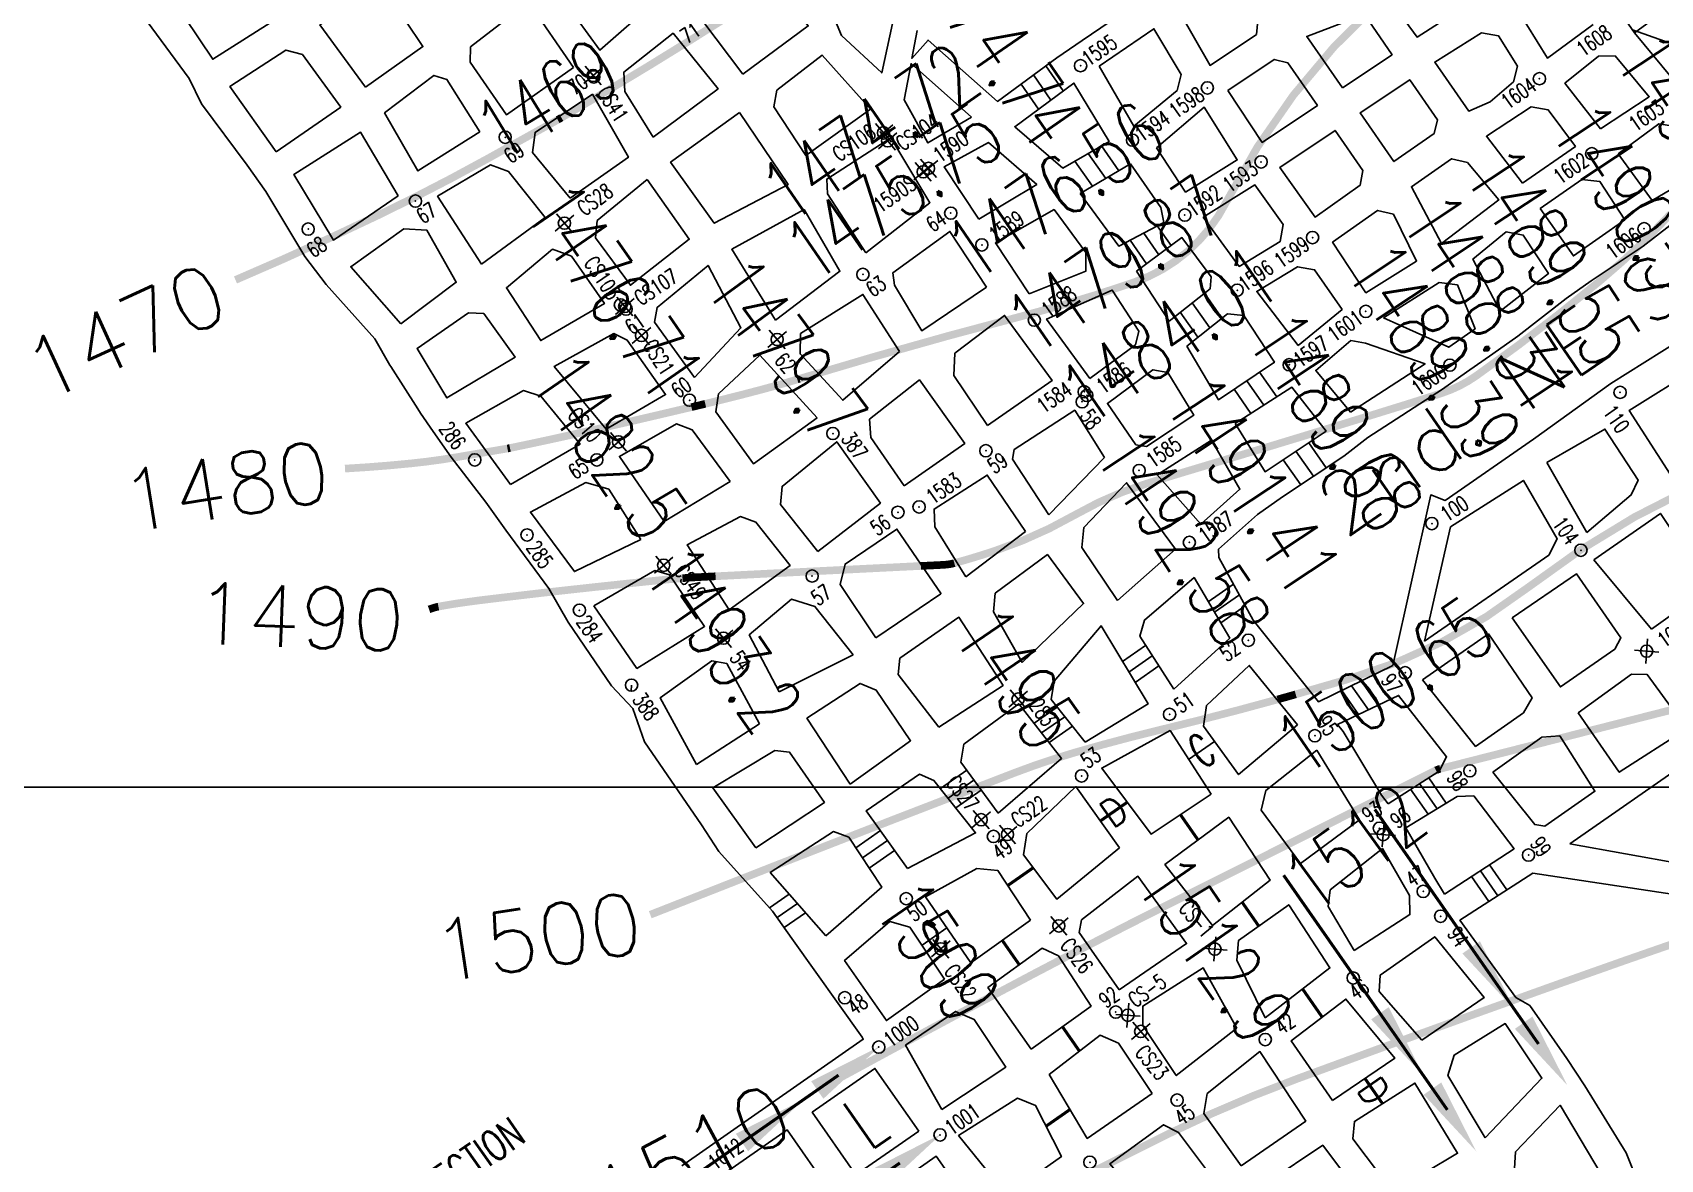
# Model space of a CAD drawing. Header units: inches. Extents: x 10131215 to 10153225, y 3476725 to 3491422.
# Drawn here: x 10142370 to 10143434, y 3481757 to 3482493 of the extents above; entities that cross this region are included whole.
import ezdxf
from ezdxf.enums import TextEntityAlignment as Align

# ---------------------------------------------------------------- set-up
doc = ezdxf.new("R2010")
doc.units = ezdxf.units.IN
doc.header["$LTSCALE"] = 100
doc.header["$MEASUREMENT"] = 0
doc.header["$PDMODE"] = 32
doc.header["$PDSIZE"] = 8
doc.layers.get('0').update_dxf_attribs({"color": 60, "linetype": 'CONTINUOUS'})
for name, color, linetype in [('ELEVATIONS-UPEER MASON-CONTOURS', 175, 'CONTINUOUS'), ('ELEVATIONS-UPPER MASON-SPOT', 175, 'CONTINUOUS'), ('GRID COORDINATES-VA SOUTH NAD27', 252, 'CONTINUOUS'), ('LEAVE BLOCKS-BLEEDER', 1, 'CONTINUOUS'), ('MINE WORKINGS-ADVANCED-SURVEYED', 7, 'CONTINUOUS'), ('MINE WORKINGS-RETREAT AREA', 4, 'CONTINUOUS'), ('PANEL AND MAINS LABELS', 4, 'CONTINUOUS'), ('SEALS-EXISTING', 10, 'CONTINUOUS'), ('SPADS-CONTROL SURVEY-LABELS', 230, 'CONTINUOUS'), ('SPADS-CONTROL SURVEY-SYMBOLS', 230, 'CONTINUOUS'), ('SPADS-LABEL', 90, 'CONTINUOUS'), ('SPADS-SYMBOL', 90, 'CONTINUOUS'), ('STOPPINGS-EXISTING', 7, 'CONTINUOUS'), ('STOPPINGS-MANDOORS-EXISTING', 7, 'CONTINUOUS'), ('VENTILATION', 7, 'CONTINUOUS')]:
    doc.layers.add(name, color=color, linetype=linetype)
doc.styles.add('CURT', font='SIMPLEX.shx', dxfattribs={"width": 0.6, "height": 18})
doc.styles.add('LEV', font='SIMPLEX.shx', dxfattribs={"width": 0.7, "height": 40})
doc.styles.add('SP', font='SIMPLEX', dxfattribs={"width": 0.75, "height": 12})
doc.styles.get("Standard").update_dxf_attribs({"font": 'simplex.shx'})

# ---------------------------------------------------------------- blocks, each defined once
blk = doc.blocks.new('*X8')
at = {"color": 0}
blk.add_line((782663.9649431051, 180222.5960000124), (782711.6853999903, 180209.8093421276), dxfattribs=at)
blk = doc.blocks.new('CHKSPD')
at = {"layer": 'SPADS-CONTROL SURVEY-SYMBOLS'}
for p, q in [((-8, 0), (8, 0)), ((0, 8), (0, -8))]:
    blk.add_line(p, q, dxfattribs=at)
blk.add_circle((0, 0), 4, dxfattribs=at)
blk = doc.blocks.new('CS')
at = {"layer": 'SPADS-CONTROL SURVEY-SYMBOLS'}
for p, q in [((-5.656854249653406, 5.656854249420576), (5.656854249420576, -5.656854249536991)), ((5.656854249420576, 5.656854249420576), (-5.656854249653406, -5.656854249536991))]:
    blk.add_line(p, q, dxfattribs=at)
blk.add_circle((-2.328306436538696e-10, -1.455191522836685e-10), 4, dxfattribs=at)
blk = doc.blocks.new('SS')
at = {"layer": 'SPADS-CONTROL SURVEY-SYMBOLS'}
blk.add_line((0, 0), (0, -4), dxfattribs=at)
blk.add_circle((0, 0), 4, dxfattribs=at)
blk = doc.blocks.new('RETURN ARROW')
at = {"layer": 'VENTILATION', "color": 1}
for points in [[(0, 220.0000000000291, 0, 14, 0), (0, 170.0000000000291, 14, 14, 0)], [(0, 160.0000000000291, 0, 14, 0), (0, 110.0000000000291, 14, 14, 0)]]:
    blk.add_lwpolyline(points, format="xyseb", dxfattribs=at)
at = {"layer": 'VENTILATION', "color": 1, "const_width": 2}
blk.add_lwpolyline([(0, 0), (0, 186.9720422577229)], dxfattribs=at)

msp = doc.modelspace()

# ---------------------------------------------------------------- linework, layer by layer
at = {"layer": 'ELEVATIONS-UPEER MASON-CONTOURS', "const_width": 5.000142584255225}
for points in [[(10135978.88428691, 3483263.248318839, 4.255055060081e-07), (10135880.17467438, 3483248.315375748, 0.0005474603146306517)], [(10136147.75905881, 3483288.543522684, 1.373056544530431e-06), (10135988.51066798, 3483264.690762232, 2.300745381369936e-05)], [(10142502.27108324, 3482331.390212585, 0.01120537346402599), (10142595.68251471, 3482373.736702696, 0.01440715643843299), (10142666.55883066, 3482410.351867637, 0.0002285610248940397), (10142712.93758196, 3482436.058109125, 0.004350366829972949), (10142715.36181984, 3482437.430955656, 0.008616725108930736), (10142800.80476661, 3482488.78808041, 0.003017563315542202), (10143041.29546071, 3482641.066525787, 0.001189134070929368), (10143138.50490236, 3482703.771375045, 0.0008527773929082158), (10143273.69787278, 3482791.761357243, 0.006235229557930517), (10143381.78452289, 3482864.31099724, 0.02176097223131866), (10143411.55608345, 3482886.809025561, 0.02947850445645162), (10143418.80998954, 3482893.561143528, 0.04226812945751484), (10143423.14792875, 3482898.949874263, 0.05597248499516174), (10143427.17848412, 3482906.664154382, 0.03850798423911324), (10143430.82238326, 3482918.757463563, 0.01493466430411949), (10143435.85114367, 3482945.508090803, 0.007468497891884423), (10143443.49983895, 3482999.38869548, 0.002225507262050405), (10143449.06854432, 3483044.948014946, 0.002008515332101086), (10143454.81117103, 3483095.479773881, 0.01132769905282281), (10143457.61189, 3483127.782120802, 0.001607392011939538), (10143471.45263918, 3483355.830643002, 0.04796177871963554)], [(10142573.87697767, 3482208.103061787, 0.0115737664632429), (10142617.14557838, 3482211.507824754, 0.01676236807524511), (10142646.84413457, 3482215.547572084, 0.0003980207877973154), (10142680.10059758, 3482221.239596481, 0.008048525636183253), (10142681.74033371, 3482221.548842716, 0.004263449303895917), (10142720.32894985, 3482229.81524425, 0.002750387563350094), (10142779.95993414, 3482243.466874088, 0.0004457165300971878), (10142800.35696562, 3482248.273890304, 0.001005785123354453), (10142809.38975313, 3482250.430366159, 0.005631779408931542), (10142845.84619437, 3482259.647129219, 0.008593263492673541), (10142869.55821144, 3482266.365010424, 0.0001150465196845745), (10142869.71075853, 3482266.411113294, -1.340273506769348e-05), (10142871.02011268, 3482266.807117566, -0.00969008283914143), (10143016.84888807, 3482307.840698431, 0.01926637271260586), (10143089.80554667, 3482329.885350137, 0.1946978575910196), (10143149.96091841, 3482382.279668822, -0.09188216772997931), (10143249.7376315, 3482512.739426477, -0.0001778268020539424), (10143285.94846906, 3482545.425291067, -0.000633723310402833), (10143296.12433822, 3482554.58065211, -0.00255599210322534), (10143330.35852364, 3482584.988660573, -0.009859566833977037), (10143339.42719102, 3482592.649546754, -0.126203281848536), (10143347.30857166, 3482596.270305542, -0.0179161285924028), (10143406.84533858, 3482604.88762987, -0.04210265504042861), (10143473.65248674, 3482606.475084994, 0.0764561078501443)], [(10143440.6792643, 3482374.68091699, -0.03251547793124313), (10143394.22412591, 3482330.735825924, -0.01905205436938602), (10143313.65210663, 3482268.906473723, -0.0757124729917206), (10143290.68986523, 3482257.378008872, -0.003215233297784727), (10143264.9560887, 3482249.199173137, -0.001294371111608784), (10143200.85300146, 3482229.460370434, -0.001512453752105544), (10143137.91319746, 3482210.465928224, 0.002396870554408311), (10143098.21856007, 3482198.409936675, 0.05576932724700299), (10143051.12808356, 3482177.882361414, -0.05011462445087147), (10142999.0162128, 3482154.463002166, -0.01343584919134173), (10142972.22401002, 3482146.311692684, -0.05476911949658114), (10142965.42152916, 3482145.220577529, -2.377399266087182e-05), (10142956.24318264, 3482144.765248619, -3.735741256206945e-05), (10142950.40211232, 3482144.476194659), (10142932.25842459, 3482143.579700462, 0.0002278931885906446), (10142900.2390061, 3482141.982552118, 8.675211994691187e-05), (10142816.12836355, 3482137.733997983, 0.0003287088606163039), (10142803.98924605, 3482137.110720213, 0.001007166875528284), (10142800.02795862, 3482136.896716658, 0.005309273353243256), (10142799.35263375, 3482136.851670655, 0.0007386914713313197), (10142794.50320691, 3482136.469231439, 0.005633571071521621), (10142774.60514854, 3482134.644578869, 0.001927254863878909), (10142716.52993347, 3482128.432211914, 0.001477493327386249), (10142699.27804382, 3482126.467849823, 0.0007829704924338684), (10142666.7402529, 3482122.613894307, 0.006856454655942747), (10142648.08739071, 3482120.115011374, 0.00968873613132219), (10142634.95238323, 3482117.910778192, 0.03710455826862511), (10142631.26889724, 3482116.931615756, 0.001598890542910749), (10142628.83200852, 3482116.07729728, 0.0405407360339651)], [(10142773.43020529, 3481916.545987879, -0.002354660293416919), (10143011.63477759, 3482009.294742888, -0.02096422081545257), (10143051.18804124, 3482022.60777047, -0.01162594788095458), (10143107.03801325, 3482037.435221012, 0.008500498792613635), (10143183.54325414, 3482057.235340346, 0.002386680070665515), (10143195.39674542, 3482060.580100671, 0.0008324934089156176), (10143229.31697517, 3482070.387756673, 0.0941654684607807), (10143347.32699172, 3482130.467253925, -0.07474212282453901), (10143492.50146667, 3482211.571925573, -0.07566887538856962)], [(10142884.88333148, 3481803.122970266, -0.003380621031159351), (10143022.9299597, 3481877.27792272, -0.005104173546706267), (10143115.18326848, 3481924.834741564, -0.0008095601993979701), (10143287.11624853, 3482010.908207206, -0.05337611073402659), (10143289.85755674, 3482011.927153712), (10143396.67472743, 3482039.113788474), (10143557.8698207, 3482080.140452053)], [(10142953.41681745, 3481690.50628443, -0.01294674334370218), (10143112.22629854, 3481773.357177113, -0.0254031014220019), (10143196.20104977, 3481809.274547959, -0.00277391516700059), (10143368.9432429, 3481871.905134784, -0.003801608728266355), (10143495.57876062, 3481915.943499724, -0.04453897513534956)]]:
    msp.add_lwpolyline(points, format="xyb", dxfattribs=at)
at = {"layer": 'GRID COORDINATES-VA SOUTH NAD27'}
msp.add_line((10153220, 3482000), (10131220, 3482000), dxfattribs=at)
at = {"layer": 'MINE WORKINGS-ADVANCED-SURVEYED', "flags": 128}
for points in [[(10142776.74994457, 3482513.320914818), (10142752.5722513, 3482548.910811452), (10142717.92312953, 3482526.258759255), (10142717.50428481, 3482512.906855018), (10142740.46956898, 3482481.522668456)], [(10142529.10420146, 3482501.95414438), (10142504.91939542, 3482537.422854051), (10142494.35452159, 3482539.745396016), (10142459.69828704, 3482516.972156856), (10142487.42677531, 3482475.58005103)], [(10142833.92029148, 3482465.944634626), (10142807.86077877, 3482500.550540269), (10142811.38123453, 3482508.734621243), (10142847.66241932, 3482534.330994169), (10142876.74476306, 3482497.358790962)], [(10143251.15639305, 3482522.328629951), (10143277.29902012, 3482540.784562689), (10143288.44866007, 3482538.862889105), (10143311.89604392, 3482513.766249106), (10143274.75715625, 3482490.084744318)], [(10143119.05918975, 3482507.160749881), (10143153.19972538, 3482526.43538318), (10143170.70805052, 3482501.034049687), (10143169.84354323, 3482491.854862628), (10143139.45813234, 3482471.627772477)], [(10142587.29356379, 3482457.436561845), (10142557.4551077, 3482498.101276161), (10142592.26809311, 3482521.473337357), (10142602.6050883, 3482517.340103729), (10142624.84352043, 3482483.931302692)], [(10142723.26263866, 3482470.128936098), (10142693.91577347, 3482512.953677408), (10142655.83866205, 3482483.692974754), (10142655.61186234, 3482473.613118511), (10142679.38304831, 3482439.38472958)], [(10143440.99299426, 3482463.655550444), (10143478.74091569, 3482489.946520624), (10143459.09615757, 3482516.247738597), (10143449.10174129, 3482516.590297618), (10143416.8697278, 3482492.879780573)], [(10143225.9249919, 3482456.954421056), (10143258.39892894, 3482478.576868173), (10143240.24819141, 3482504.834763121), (10143202.61938569, 3482490.511166057)], [(10142775.31441229, 3482424.633935886), (10142756.76191796, 3482454.543080025), (10142756.16859031, 3482467.224764712), (10142788.30096725, 3482492.578224248), (10142817.78954854, 3482456.311804483)], [(10143066.95730219, 3482471.213261733), (10143102.73671276, 3482495.602222344), (10143120.47546013, 3482465.57130499), (10143117.97703865, 3482455.238622134), (10143089.66951383, 3482431.928080041)], [(10143340.39032354, 3482471.215923426), (10143337.83829239, 3482460.896350669), (10143322.58448316, 3482447.806494064), (10143308.56788165, 3482441.678833145), (10143286.26503239, 3482473.726517017), (10143316.86062915, 3482492.804871347), (10143328.00707052, 3482490.864730884)], [(10142528.8731563, 3482415.142141847), (10142498.66375681, 3482457.77429868), (10142535.20892359, 3482481.652715793), (10142545.98772023, 3482478.831200422), (10142571.08485002, 3482444.403383967)], [(10142856.16286933, 3482455.397223146), (10142854.18254992, 3482444.447450096), (10142875.09051126, 3482412.77033288), (10142917.33214722, 3482442.907721679), (10142885.72213867, 3482478.34801203)], [(10142983.37192182, 3482437.762604747), (10142954.89694336, 3482420.972093228), (10142945.94366671, 3482437.234560489), (10142939.45445651, 3482449.041515974), (10142943.90042245, 3482472.806950517)], [(10143150.9930903, 3482455.288630558), (10143181.3785012, 3482475.515720708), (10143190.31747906, 3482473.257508425), (10143209.5667646, 3482445.446544911), (10143173.53816829, 3482421.323424722)], [(10143394.67455421, 3482430.1274372), (10143371.42665752, 3482459.955011344), (10143393.33447592, 3482477.676600276), (10143404.14899904, 3482477.906301509), (10143426.54454716, 3482451.155022699)], [(10142661.94796963, 3482428.247596703), (10142640.47933595, 3482462.340842848), (10142632.0030916, 3482465.027215433), (10142599.79931715, 3482440.529177414), (10142621.53220255, 3482402.650684312)], [(10143043.04413375, 3482404.391900985), (10143073.49681753, 3482421.904879908), (10143050.37506656, 3482460.03058427), (10143011.69596878, 3482431.533934796)], [(10143288.16158326, 3482435.968439609), (10143285.85699365, 3482427.04130599), (10143259.61890273, 3482408.721344513), (10143237.43286804, 3482440.596193754), (10143269.90680509, 3482462.218640872)], [(10142721.05676848, 3482384.892094349), (10142696.54477463, 3482414.786203734), (10142698.16126342, 3482427.824606263), (10142735.61875395, 3482452.743916594), (10142759.10569853, 3482411.600758008)], [(10142831.71371183, 3482440.780423044), (10142786.7579341, 3482408.27531431), (10142815.24531495, 3482368.454535747), (10142863.65692139, 3482393.856280769)], [(10143104.36924338, 3482417.788006572), (10143135.47090548, 3482444.330420495), (10143157.17994099, 3482409.815548577), (10143123.4329623, 3482388.762251581)], [(10143343.7459194, 3482394.590074942), (10143378.27241742, 3482418.682231982), (10143360.42778141, 3482442.518011488), (10143349.28826831, 3482444.497543848), (10143320.01785757, 3482425.280026323)], [(10142608.66009125, 3482386.381561796), (10142584.10380234, 3482427.952296274), (10142540.53033119, 3482400.351838009), (10142566.3485489, 3482357.490993342)], [(10143239.21260434, 3482403.010950978), (10143237.48051352, 3482393.263877017), (10143208.08783298, 3482372.436442047), (10143185.04604444, 3482404.965197421), (10143221.07464074, 3482429.088317609)], [(10143406.11975943, 3482413.72530041), (10143428.49806429, 3482383.332037977), (10143463.91935668, 3482404.310606878), (10143441.08218207, 3482432.031997828), (10143432.72928317, 3482433.526382773)], [(10142914.31952382, 3482349.085938643), (10142889.19645272, 3482387.631793124), (10142888.78252131, 3482397.262194773), (10142930.72714237, 3482424.376825933), (10142956.22408485, 3482381.796483245)], [(10142988.20720588, 3482371.148166713), (10143026.05028267, 3482393.79794533), (10142994.55459928, 3482421.180369115), (10142965.52048696, 3482405.218969377)], [(10142663.07131939, 3482341.720914499), (10142634.42285513, 3482386.085522434), (10142668.9439469, 3482406.556209302), (10142680.84925983, 3482402.209322594), (10142704.74820608, 3482372.229590137)], [(10143054.45924418, 3482387.96880543), (10143087.3753923, 3482407.194050917), (10143107.27867209, 3482378.709413462), (10143109.14858708, 3482369.039410863), (10143079.79602033, 3482353.435249609)], [(10143307.62654233, 3482408.090468013), (10143297.30696957, 3482410.642499168), (10143271.06887866, 3482392.322537691), (10143290.76338851, 3482355.18068404), (10143328.16388945, 3482383.717129984)], [(10142771.38303378, 3482397.017264204), (10142738.68055565, 3482370.238012227), (10142737.53431942, 3482358.996075805), (10142760.48690321, 3482327.977936538), (10142798.95050007, 3482357.969771337)], [(10143355.19112462, 3482378.187938152), (10143382.33666108, 3482397.129752842), (10143394.29570472, 3482395.719240475), (10143410.49801792, 3482370.681902189), (10143376.95247696, 3482347.10664913)], [(10143134.87816752, 3482372.36011479), (10143168.68781714, 3482393.457321276), (10143187.1076141, 3482367.552091544), (10143185.12484147, 3482356.41315474), (10143158.46923181, 3482340.269348246)], [(10142855.22960897, 3482305.212710414), (10142826.66444768, 3482351.497499307), (10142874.00642832, 3482377.326115578), (10142897.44851435, 3482337.053814862)], [(10143021.09088683, 3482322.226927103), (10143058.22539592, 3482337.164115724), (10143058.24354119, 3482349.371005946), (10143037.4653931, 3482377.374849775), (10142999.05156079, 3482355.546225935)], [(10143259.2500622, 3482374.31303904), (10143248.93048945, 3482376.865070195), (10143219.5330382, 3482356.034305257), (10143241.23256446, 3482323.057542323), (10143274.36125172, 3482343.735478821)], [(10142610.3105958, 3482302.620841399), (10142577.60686874, 3482340.04880188), (10142612.25572078, 3482364.768145222), (10142627.40409113, 3482363.87904794), (10142646.57017252, 3482329.920944583)], [(10142993.15799527, 3482326.757260021), (10142950.88659579, 3482298.202395251), (10142933.16274085, 3482328.05007885), (10142932.05142322, 3482336.14015406), (10142969.36966382, 3482363.158461739)], [(10143091.24122555, 3482337.033112818), (10143121.01291835, 3482359.026849313), (10143140.03551491, 3482333.470811902), (10143139.37956919, 3482325.687932337), (10143112.67037647, 3482304.553004278)], [(10143329.01145376, 3482310.969910947), (10143311.22976896, 3482345.07341012), (10143333.04823995, 3482362.736911106), (10143344.18717675, 3482360.754138477), (10143360.58879844, 3482335.606525686)], [(10142709.61260747, 3482351.514541483), (10142679.43344749, 3482326.28965142), (10142701.84006303, 3482291.739780544), (10142743.49470211, 3482315.952845688), (10142721.87436851, 3482347.025129478)], [(10142802.3366703, 3482267.546249114), (10142776.23163215, 3482303.83869328), (10142777.88499126, 3482313.470726721), (10142811.21094123, 3482340.842312756), (10142832.67879664, 3482300.076580825)], [(10143196.96719952, 3482288.571052783), (10143225.65053451, 3482312.184597365), (10143207.70898349, 3482338.028245321), (10143196.57004669, 3482340.01101795), (10143169.93766575, 3482323.883444647)], [(10142936.47621522, 3482284.56828044), (10142899.24726517, 3482252.802400678), (10142871.32924806, 3482282.998467258), (10142871.73929563, 3482296.350644557), (10142912.50176397, 3482321.953081002)], [(10143060.80890665, 3482267.034720487), (10143090.54940661, 3482289.070618458), (10143092.84394269, 3482298.000341417), (10143075.41134902, 3482324.76780076), (10143032.53609205, 3482305.824790312)], [(10143252.67776967, 3482306.655405533), (10143289.0868843, 3482329.622383074), (10143301.04592794, 3482328.211870707), (10143312.64777524, 3482299.469787503), (10143295.4659128, 3482287.394657887)], [(10142654.52115021, 3482309.997572174), (10142621.04833416, 3482286.668457381), (10142640.4496449, 3482254.323241187), (10142685.03938287, 3482280.919572991), (10142664.58678089, 3482309.528398543)], [(10142993.84805473, 3482236.193444328), (10142971.80363051, 3482268.899005175), (10142972.52639064, 3482283.44903284), (10143005.09165801, 3482308.189567828), (10143036.13615603, 3482265.593406864)], [(10143124.13881041, 3482288.167100679), (10143150.84800314, 3482309.302028738), (10143161.41631645, 3482308.154336055), (10143181.42969196, 3482277.634579476), (10143144.87249166, 3482253.125773268)], [(10142744.56467141, 3482233.810919611), (10142710.58594713, 3482274.816276968), (10142749.53380472, 3482296.389626345), (10142758.39812263, 3482291.984024572), (10142783.45463376, 3482256.482026524)], [(10143231.1258236, 3482244.912825834), (10143279.92041821, 3482276.469540615), (10143241.10156155, 3482290.041712698), (10143231.35499185, 3482291.776638748), (10143208.47927669, 3482272.215781671)], [(10142882.52557904, 3482241.248010457), (10142840.90396706, 3482211.317840248), (10142816.36198594, 3482245.209182544), (10142818.01371325, 3482256.908506503), (10142845.02526477, 3482282.336131198)], [(10143090.95968776, 3482223.738282804), (10143097.92652483, 3482222.527484318), (10143128.75938024, 3482243.007063517), (10143111.76685869, 3482270.963600479), (10143102.01784055, 3482272.684714858), (10143072.27734059, 3482250.648816888)], [(10143440.287748, 3482204.544832767), (10143413.43607469, 3482246.096725893), (10143457.9707311, 3482273.955072245), (10143479.50740314, 3482241.510762072), (10143474.12935729, 3482230.475225968)], [(10142682.16089092, 3482197.790784485), (10142652.86644234, 3482237.794707787), (10142690.46009329, 3482259.081844539), (10142701.8045071, 3482255.505117124), (10142727.58490438, 3482224.095502525)], [(10142939.41115182, 3482196.846138574), (10142917.65820981, 3482228.508432932), (10142916.76491305, 3482240.355448449), (10142949.38644388, 3482266.06551642), (10142979.05415724, 3482224.548192611)], [(10143155.80896496, 3482237.588265712), (10143192.94176913, 3482261.279308364), (10143215.29594707, 3482232.647513776), (10143175.35855851, 3482205.99912809)], [(10142825.63658041, 3482199.679054852), (10142782.53630657, 3482173.604285986), (10142753.26132499, 3482216.039074675), (10142790.49140107, 3482237.347310221), (10142800.83815018, 3482233.342079765)], [(10142883.05074905, 3482153.908910462), (10142858.56829496, 3482184.635204703), (10142859.62109709, 3482196.490884942), (10142895.36221481, 3482225.667911246), (10142923.92248072, 3482185.584993909)], [(10143133.36183022, 3482171.81664664), (10143158.95642172, 3482194.55392287), (10143140.27145741, 3482226.651792405), (10143104.77418036, 3482204.11195747)], [(10142767.26188699, 3482161.844308968), (10142723.84400522, 3482140.773561292), (10142695.09221837, 3482179.651595334), (10142731.23320163, 3482198.955836742), (10142746.2993911, 3482194.555130343)], [(10143078.95422324, 3482122.002952428), (10143055.58829733, 3482156.514024659), (10143056.82239754, 3482169.562699118), (10143084.77383221, 3482198.846771799), (10143116.88065873, 3482155.430328228)], [(10143279.47230116, 3482095.259794235), (10143296.48763772, 3482169.990854834), (10143344.22315335, 3482200.360749075), (10143366.32232183, 3482162.132392236), (10143360.84544704, 3482151.616123314)], [(10142825.02556464, 3482115.810682538), (10142797.45429871, 3482158.268201812), (10142832.33413523, 3482176.794431174), (10142842.45959988, 3482173.166841448), (10142864.89423046, 3482144.869780803)], [(10143016.655412, 3482081.274921373), (10142997.81216219, 3482114.547902369), (10142998.96380435, 3482126.62924485), (10143033.02490295, 3482151.860454506), (10143056.72819775, 3482119.878321464)], [(10142736.62280287, 3482118.342774661), (10142764.6766406, 3482077.48250544), (10142808.95203421, 3482104.948277398), (10142786.09970288, 3482138.619967033), (10142776.34633592, 3482141.494983557)], [(10143115.79031635, 3482064.055139588), (10143093.39172242, 3482098.483753765), (10143096.60648171, 3482109.049484155), (10143128.93906148, 3482136.863939865), (10143152.24513936, 3482097.364369472)], [(10143336.84378437, 3482110.499305582), (10143378.94356573, 3482139.38344554), (10143407.97323851, 3482097.512178953), (10143403.91875065, 3482090.137155277), (10143368.46551238, 3482065.43549547)], [(10142962.0231058, 3482039.040810412), (10142935.60334568, 3482073.446814565), (10142936.52069153, 3482084.208382831), (10142975.22061663, 3482110.992887951), (10143004.05992713, 3482066.393435084)], [(10143057.66528464, 3482029.426465194), (10143035.43559783, 3482057.263744973), (10143037.55457198, 3482069.262629401), (10143068.15940799, 3482105.384635567), (10143098.88107109, 3482054.291379704)], [(10143278.19582243, 3482070.055587722), (10143321.38480532, 3482100.044771038), (10143349.9324282, 3482058.223545143), (10143344.30209967, 3482048.575883885), (10143313.01801489, 3482026.486710402)], [(10143196.50113842, 3482040.732785192), (10143158.03196399, 3482008.082444659), (10143135.04386092, 3482039.881817664), (10143137.16560564, 3482053.342007317), (10143164.96996814, 3482079.47194381)], [(10142904.16528769, 3482001.831660547), (10142875.80687259, 3482044.928579162), (10142910.62915803, 3482067.659000818), (10142921.22303961, 3482063.345685795), (10142943.61409687, 3482030.257460346)], [(10143379.98755976, 3482048.525777476), (10143414.87576618, 3482073.651525569), (10143425.20689769, 3482073.431748199), (10143451.00567993, 3482037.986430847), (10143406.89471703, 3482009.67650125)], [(10143000.95877898, 3481982.862745423), (10142976.40153203, 3482016.257417988), (10142978.3686679, 3482027.903860181), (10143014.36720103, 3482054.431458956), (10143042.37671955, 3482018.671988236)], [(10143140.01862183, 3481995.367923138), (10143113.22935062, 3482036.869542192), (10143068.6382095, 3482012.414147365), (10143100.88656702, 3481969.229229532)], [(10143324.3115475, 3482009.722525227), (10143356.28576585, 3482032.592735165), (10143367.94712383, 3482033.452980808), (10143390.98204009, 3481997.198274991), (10143358.28474689, 3481974.40312609), (10143351.69409133, 3481975.452723016)], [(10142842.39890814, 3481960.205677727), (10142814.44646708, 3481999.492341384), (10142854.89552552, 3482023.935433444), (10142864.53792354, 3482022.748103422), (10142887.32265206, 3481989.991705695)], [(10143374.63772933, 3481962.960663278), (10143454.19859884, 3482018.287010035), (10143463.81124476, 3482019.359928616), (10143486.63681975, 3481978.741753386), (10143447.45435811, 3481949.79839423)], [(10142941.61150446, 3481946.754921873), (10142914.62362479, 3481984.497822252), (10142949.41775904, 3482008.326799641), (10142958.82309015, 3482004.358390179), (10142986.09957301, 3481970.001151727)], [(10143080.13891561, 3481960.158051352), (10143051.65404285, 3482000.342666775), (10143019.55775492, 3481969.584986101), (10143017.51569767, 3481955.630823202), (10143039.27956242, 3481926.61530022)], [(10143140.98463499, 3481909.541815537), (10143109.9089795, 3481949.338300861), (10143151.64012878, 3481980.24904024), (10143178.71246202, 3481939.210472662)], [(10142888.28589463, 3481902.704292869), (10142851.86176207, 3481944.052853218), (10142893.24246463, 3481970.852431686), (10142903.16238351, 3481967.20554269), (10142924.86917081, 3481934.66282677)], [(10143021.91956845, 3481912.992519677), (10142983.00596154, 3481885.130073338), (10142953.31746497, 3481928.340371776), (10142986.91196643, 3481946.669033826), (10143000.68613988, 3481945.373090073)], [(10143080.0234419, 3481867.360015931), (10143053.87167045, 3481904.909849016), (10143055.30837014, 3481913.191243795), (10143092.20762562, 3481941.712579486), (10143124.02108286, 3481897.712167942)], [(10143175.42777876, 3481849.240286871), (10143156.95559019, 3481886.866261773), (10143158.05846665, 3481899.804326992), (10143190.8560934, 3481923.072721502), (10143217.78689563, 3481881.802628187)], [(10142965.89334173, 3481874.409288732), (10142927.7773846, 3481847.331414335), (10142900.43983327, 3481886.687458206), (10142930.1376307, 3481912.168812605), (10142943.10107653, 3481908.506075187)], [(10143277.94357895, 3481834.533595853), (10143249.95667046, 3481866.271900389), (10143250.6321833, 3481877.054083169), (10143286.26519636, 3481902.151298489), (10143318.56032407, 3481862.372657096)], [(10143022.53590995, 3481828.779555568), (10142994.17195369, 3481868.953863734), (10143029.61467003, 3481894.676276054), (10143040.26762457, 3481889.627154791), (10143061.59104787, 3481856.873527646)], [(10143156.82093644, 3481842.422522533), (10143117.27659137, 3481811.447169032), (10143095.33827833, 3481844.131415963), (10143095.44290104, 3481856.789189743), (10143134.85524729, 3481881.9296296)], [(10142964.10919721, 3481789.182997526), (10142940.29407273, 3481831.283657903), (10142972.98862692, 3481853.34288744), (10142985.20318867, 3481848.038855343), (10143005.81419081, 3481816.92929346)], [(10143219.40625697, 3481795.068261564), (10143192.40053337, 3481834.030634173), (10143228.2293843, 3481861.425262944), (10143260.13361134, 3481822.776099054)], [(10143319.28372916, 3481770.842859606), (10143294.74033512, 3481811.544058297), (10143298.9176603, 3481824.829024587), (10143332.33494288, 3481845.365105359), (10143356.33360247, 3481809.703941113)], [(10143101.65342797, 3481799.625058111), (10143059.08894104, 3481770.368691252), (10143034.26525556, 3481812.068143692), (10143067.5211677, 3481837.855170134), (10143079.50420371, 3481832.692669048)], [(10143159.74422358, 3481752.410332643), (10143135.24882016, 3481786.530504193), (10143137.46055961, 3481799.617637097), (10143171.95932907, 3481827.125645691), (10143201.94596101, 3481781.697621273)], [(10143258.89974244, 3481735.432383853), (10143232.62151334, 3481770.069913744), (10143233.71131196, 3481781.425757241), (10143273.3654912, 3481806.545582584), (10143301.2450064, 3481760.688199042)], [(10143006.6029851, 3481733.310604582), (10142974.96120557, 3481772.180986954), (10143013.58620929, 3481796.657771366), (10143025.35833408, 3481791.878634285), (10143042.24630541, 3481758.528736399)], [(10143355.89738336, 3481723.144797854), (10143338.09483676, 3481747.194432698), (10143339.07956731, 3481761.604110399), (10143368.22232302, 3481792.004582745), (10143395.07543329, 3481746.965463496)], [(10143107.13458055, 3481713.901248005), (10143073.8618136, 3481753.641430954), (10143109.0523897, 3481779.26354129), (10143118.85892875, 3481774.286570823), (10143143.54739946, 3481741.002507498)], [(10143201.03161707, 3481698.10231749), (10143175.48365304, 3481729.876309889), (10143176.71498267, 3481741.463679124), (10143213.02195843, 3481765.894468418), (10143239.49048425, 3481730.631741526)]]:
    msp.add_lwpolyline(points, close=True, dxfattribs=at)
for points in [[(10142939.78466079, 3482536.452577073), (10142924.79128168, 3482466.673208049), (10142898.39509218, 3482491.223899589), (10142891.67074914, 3482507.18393585)], [(10142441.5719202, 3482504.416344318), (10142472.10193417, 3482463.103018519), (10142480.12376991, 3482446.458806882), (10142509.87660293, 3482406.407140159), (10142522.11864402, 3482389.150420396), (10142547.72293893, 3482346.788549137), (10142561.60469528, 3482328.462754776), (10142593.44561831, 3482292.909500963), (10142603.14273318, 3482275.802149543), (10142603.74129021, 3482274.838363316), (10142621.52867503, 3482247.143606359), (10142623.32758746, 3482244.251282164), (10142631.61346391, 3482232.420709596), (10142643.27042652, 3482215.550036801), (10142665.8750478, 3482186.180697155), (10142678.90764186, 3482167.899458073), (10142707.0551388, 3482129.838542065), (10142719.65968551, 3482107.713620339), (10142748.18825254, 3482066.161910354), (10142762.1064583, 3482051.331413109), (10142769.62600977, 3482029.498911147), (10142807.0337681, 3481975.399811709), (10142818.19698967, 3481957.76229688), (10142853.36596213, 3481918.83483706), (10142865.98018167, 3481901.073635152), (10142911.87392976, 3481836.507557163), (10142912.68167622, 3481835.170043991), (10142794.06285907, 3481752.38728841)], [(10143086.29320899, 3482508.595356845), (10143055.77462473, 3482487.795497365), (10143039.19238909, 3482476.612819903), (10143000.51329132, 3482448.116170428), (10142955.10161112, 3482488.193019401), (10142944.53994189, 3482476.225433186), (10142947.95818039, 3482494.497260801)], [(10143339.76214737, 3482508.91589795), (10143359.9766816, 3482476.353818165), (10143389.84249267, 3482498.4089726)], [(10143445.8493469, 3482291.666901632), (10143401.43547902, 3482263.800171435), (10143350.93187192, 3482227.437267639), (10143293.04451535, 3482187.280026164), (10143283.67874123, 3482190.932114419), (10143258.8333598, 3482079.496047501), (10143210.30871098, 3482055.598019132), (10143167.60585525, 3482108.965261912), (10143145.16957795, 3482150.095819727), (10143144.80703544, 3482155.41450985), (10143170.40162694, 3482178.15178608), (10143186.80376373, 3482189.596991299), (10143226.74115229, 3482216.245376986), (10143242.57102882, 3482228.510689043), (10143291.42054165, 3482260.105862099), (10143306.96603624, 3482271.030979371), (10143324.14789868, 3482283.106108987), (10143340.5115772, 3482294.60623243), (10143372.08892189, 3482319.242847169), (10143388.4526004, 3482330.742970613), (10143422.57314753, 3482353.500039747), (10143439.99818773, 3482366.968359461)], [(10143034.03613131, 3482177.95939158), (10143010.34819668, 3482214.374311959), (10143011.41620724, 3482220.669177197), (10143050.90921128, 3482246.254632268), (10143070.3474278, 3482215.300094905)], [(10143385.7602866, 3482166.326941457), (10143414.70292701, 3482190.906609627), (10143419.2556355, 3482200.542986393), (10143397.54445716, 3482233.970372534), (10143359.56620918, 3482212.045428705)], [(10143034.03179815, 3482177.960574008), (10143070.34309463, 3482215.301277332)], [(10142979.6690432, 3482137.407804325), (10142959.49931218, 3482170.022844404), (10142958.93609083, 3482181.632062798), (10142993.72095093, 3482203.828083115), (10143018.8478682, 3482166.952774371)], [(10143359.56620918, 3482212.045428705), (10143385.7602866, 3482166.326941457)], [(10143427.92286278, 3482103.115347345), (10143459.45054287, 3482125.659038368), (10143463.23660092, 3482134.741775537), (10143433.76608438, 3482178.781479282), (10143390.37100319, 3482148.551130976)], [(10142920.9695757, 3482097.469111304), (10142897.48887008, 3482132.399086458), (10142900.81454953, 3482145.70366503), (10142934.72862241, 3482168.541930501), (10142963.50314086, 3482126.362728672)], [(10142979.66471004, 3482137.408986753), (10143018.84353504, 3482166.953956798)], [(10143390.37100319, 3482148.551130976), (10143427.92286278, 3482103.115347345)], [(10142857.80450954, 3482062.295702453), (10142838.17654475, 3482099.361143174), (10142865.68152749, 3482122.814537248), (10142881.09019303, 3482118.029157187), (10142906.14406208, 3482086.431572326)], [(10142920.96524253, 3482097.470293732), (10142963.49880769, 3482126.363911099)], [(10142844.81457833, 3482041.358084039), (10142823.477814, 3482080.758171829), (10142813.61043024, 3482082.54678842), (10142779.98256999, 3482058.354316304), (10142803.57540679, 3482014.790031309)], [(10142857.80017637, 3482062.296884881), (10142906.13972891, 3482086.432754753)], [(10143222.62362191, 3482040.764515916), (10143262.64135125, 3482059.854588299), (10143294.0529215, 3482019.806850662), (10143289.18319833, 3482010.44566579), (10143255.74141741, 3481989.112582807)], [(10142803.57107362, 3482014.791213736), (10142844.81024517, 3482041.359266466)], [(10143255.74141741, 3481989.112582807), (10143251.3993394, 3481994.642771134), (10143226.44443016, 3482036.231614334), (10143222.62362191, 3482040.764515916)], [(10143198.50585928, 3481949.946330617), (10143172.73191068, 3481984.784464477), (10143175.91098211, 3481997.789139328), (10143209.20812327, 3482024.059831759)], [(10143209.20812327, 3482024.059831759), (10143237.15009582, 3481978.572917839), (10143198.50585928, 3481949.946330617)], [(10143267.36998161, 3481973.290979933), (10143300.98380118, 3481993.872464872), (10143311.73902098, 3481994.217719354), (10143338.1199345, 3481959.686461104), (10143292.61380538, 3481929.98522649)], [(10143292.61380538, 3481929.98522649), (10143286.36815327, 3481940.507983834), (10143267.36998161, 3481973.290979933)], [(10143217.99447524, 3481932.81708731), (10143252.01688288, 3481959.854255144), (10143269.80857966, 3481929.131080458)], [(10143418.80044738, 3481742.385380239), (10143411.48870979, 3481760.912535086), (10143384.41161047, 3481804.752796617), (10143372.65411367, 3481822.562764227), (10143348.44177227, 3481857.145987254), (10143339.30982262, 3481862.535774454), (10143302.74158329, 3481912.945996416), (10143350.34462564, 3481943.678292038), (10143453.12340903, 3481928.136574978), (10143504.94302212, 3481967.340152757), (10143591.73528246, 3481953.915745172), (10143627.17919317, 3481903.057618869), (10143586.15710781, 3481874.468615763), (10143597.59270905, 3481858.059781617), (10143638.61479442, 3481886.648784723), (10143718.65833556, 3481771.79507801), (10143776.59318128, 3481812.170877278), (10143805.18218439, 3481771.148791912), (10143788.77335024, 3481759.71319067), (10143800.20895148, 3481743.304356524)], [(10143233.62097025, 3481893.241375102), (10143216.5728489, 3481921.854915076), (10143217.99447524, 3481932.81708731)], [(10143269.80857966, 3481929.131080458), (10143270.08732095, 3481916.684217903), (10143233.62097025, 3481893.241375102)]]:
    msp.add_lwpolyline(points, dxfattribs=at)
at = {"layer": 'MINE WORKINGS-ADVANCED-SURVEYED'}
for points in [[(10142948.93448522, 3481775.106812147), (10142907.93109543, 3481746.491001629), (10142879.31528491, 3481787.494391424), (10142920.31867471, 3481816.110201942)], [(10142891.52973951, 3481735.044677422), (10142850.52634972, 3481706.428866903), (10142821.9105392, 3481747.432256699), (10142862.91392899, 3481776.048067217)], [(10142988.99661995, 3481717.702066435), (10142947.99323015, 3481689.086255916), (10142919.37741964, 3481730.089645711), (10142960.38080943, 3481758.705456229)]]:
    msp.add_lwpolyline(points, close=True, dxfattribs=at)
at = {"layer": 'MINE WORKINGS-RETREAT AREA'}
msp.add_lwpolyline([(10143399.66301952, 3482699.555235521), (10143363.01593345, 3482675.181036897), (10143346.86571868, 3482665.121652748), (10143312.43097489, 3482641.072764431), (10143335.42114518, 3482604.632555803), (10143346.28241209, 3482589.042383562), (10143373.5472598, 3482560.46306565), (10143380.87908886, 3482541.194736137), (10143405.4245227, 3482509.281917446), (10143416.8697278, 3482492.879780573), (10143440.99299426, 3482463.655550444), (10143478.74091569, 3482489.946520624), (10143494.90399128, 3482499.985227406), (10143528.87135645, 3482521.205726631), (10143507.48246134, 3482550.011093644), (10143492.60369471, 3482571.333871579), (10143472.67331053, 3482596.624661732), (10143458.38047354, 3482617.136864374), (10143441.53838242, 3482651.748378892), (10143420.60909258, 3482671.293495802)], close=True, dxfattribs=at)
at = {"layer": 'SEALS-EXISTING'}
for p, q in [((10143031.99421472, 3482471.309597651), (10143043.4332825, 3482454.916256423)), ((10143015.88656626, 3482459.442360863), (10143027.32563405, 3482443.049019636)), ((10143023.94039049, 3482465.375979257), (10143035.37945828, 3482448.982638029)), ((10143068.48100057, 3482419.02034279), (10143079.81465401, 3482402.778070983)), ((10143051.07670231, 3482409.011336333), (10143062.48782816, 3482392.65803873)), ((10143059.77885144, 3482414.015839562), (10143071.15124108, 3482397.718054856)), ((10143104.9241356, 3482366.793643987), (10143113.97280309, 3482353.825988179)), ((10143087.1347012, 3482357.336576561), (10143097.87999617, 3482341.937481966)), ((10143096.0294184, 3482362.065110274), (10143105.92639963, 3482347.881735072)), ((10143135.66062769, 3482322.745141743), (10143147.1067984, 3482306.3416213)), ((10143119.94801248, 3482310.311782354), (10143131.39418319, 3482293.908261911)), ((10143127.80432009, 3482316.528462049), (10143139.2504908, 3482300.124941605)), ((10143171.69311176, 3482271.106947292), (10143182.98390091, 3482254.926104346)), ((10143155.07760583, 3482259.967521637), (10143166.10834474, 3482244.159356989)), ((10143163.38535879, 3482265.537234464), (10143174.54612283, 3482249.542730668)), ((10143203.85605367, 3482225.014198167), (10143215.30125889, 3482208.612061377)), ((10143195.53576439, 3482219.46245115), (10143206.98096961, 3482203.060314359)), ((10143187.21547511, 3482213.910704132), (10143198.66068033, 3482197.508567341)), ((10143154.69358724, 3482132.636247018), (10143138.21787722, 3482121.138031907)), ((10143158.54796909, 3482125.570329917), (10143142.29520305, 3482114.227704936)), ((10143162.40235094, 3482118.504412816), (10143146.37252888, 3482107.317377963)), ((10143097.25279003, 3482092.548952349), (10143082.19573196, 3482082.040798688)), ((10143101.61786717, 3482085.839443827), (10143086.32783085, 3482075.168697227)), ((10143105.98294432, 3482079.129935304), (10143090.45992974, 3482068.296595767)), ((10143242.86386156, 3482050.419927313), (10143231.85864779, 3482066.211202615)), ((10143249.26742395, 3482053.474685078), (10143238.21087163, 3482069.339625573)), ((10143236.46029918, 3482047.365169548), (10143225.50642396, 3482063.082779657)), ((10143039.46418102, 3482052.218923689), (10143024.35790817, 3482041.676423581)), ((10143044.46680552, 3482045.95435239), (10143029.29863132, 3482035.36865201)), ((10143049.46943002, 3482039.68978109), (10143034.23935446, 3482029.060880438)), ((10142980.31317369, 3482010.938092376), (10142963.12350949, 3481998.941616567)), ((10142985.05417889, 3482004.490939868), (10142968.10738832, 3481992.66396287)), ((10143287.86905622, 3481985.842406714), (10143276.40395587, 3482002.293568846)), ((10143293.84955204, 3481989.504218619), (10143282.31051888, 3482006.06146623)), ((10142989.7951841, 3481998.04378736), (10142973.09126715, 3481986.386309173)), ((10143281.88856039, 3481982.180594809), (10143270.49739286, 3481998.525671462)), ((10142923.87935808, 3481971.553558983), (10142907.76399584, 3481960.306826592)), ((10142928.53297313, 3481965.045417864), (10142912.20435681, 3481953.64985781)), ((10142933.18658818, 3481958.537276744), (10142916.64471777, 3481946.992889028)), ((10143333.40708415, 3481932.743496561), (10143321.9742351, 3481949.148381614)), ((10143321.63755501, 3481925.145145048), (10143310.24468574, 3481941.492663493)), ((10143327.52231958, 3481928.944320804), (10143316.10946042, 3481945.320522553)), ((10142864.27775245, 3481929.958260116), (10142851.42209756, 3481920.98644129)), ((10142869.59984251, 3481923.916640278), (10142856.3326676, 3481914.657626201)), ((10142874.92193256, 3481917.87502044), (10142860.96525176, 3481908.134807853))]:
    msp.add_line(p, q, dxfattribs=at)
at = {"layer": 'SPADS-SYMBOL'}
for p in [(10143054.74748387, 3482471.429223), (10142736.45492571, 3482464.057559928), (10143137.62847214, 3482456.877119803), (10143354.71428698, 3482462.927483786), (10142678.60313102, 3482424.637006191), (10143088.71699395, 3482422.747376129), (10143388.91270251, 3482413.917592413), (10142955.25742701, 3482404.335565801), (10143172.74464717, 3482408.544210963), (10142619.89800299, 3482382.941232727), (10142969.87546446, 3482375.042296601), (10143122.89824129, 3482373.762087789), (10142549.80096816, 3482364.617379483), (10143423.12256338, 3482364.891298769), (10142990.19406111, 3482354.267729658), (10143206.42544451, 3482359.087772735), (10142912.44418503, 3482335.017526304), (10143157.13671499, 3482324.694788231), (10142757.6197517, 3482312.309016398), (10143241.21053602, 3482310.853090399), (10143024.50120617, 3482305.102016492), (10143191.19190657, 3482275.950791875), (10143296.20051899, 3482275.692765183), (10142799.09575252, 3482252.812907052), (10143057.12017655, 3482258.355633648), (10143058.83696446, 3482255.895297705), (10143407.44862772, 3482257.931251736), (10143055.78005751, 3482251.778362047), (10142892.83230026, 3482231.019435862), (10142658.6655187, 3482213.779760503), (10142738.50945225, 3482213.799650778), (10142992.86737958, 3482219.793717573), (10143093.04682507, 3482206.869003524), (10142935.35777793, 3482179.531523536), (10142949.17703737, 3482183.034425088), (10143284.38160093, 3482172.163885138), (10142692.85809606, 3482164.717030125), (10143125.84719577, 3482159.880905088), (10143381.83676325, 3482154.752404878), (10142879.27547034, 3482137.907016819), (10142727.13072302, 3482115.539437123), (10143164.41872104, 3482095.893460516), (10143266.97420456, 3482074.702862532), (10143112.94169178, 3482047.499878653), (10143207.90203131, 3482033.534526531), (10143309.21761356, 3482010.590001905), (10143055.43209001, 3482007.237684237), (10142997.76837446, 3481967.721337382), (10143250.07098664, 3481973.026571207), (10143347.57278015, 3481955.554427157), (10142940.79452039, 3481927.040209075), (10143278.77521, 3481931.804090166), (10143290.14150052, 3481915.529655791), (10143233.01600514, 3481875.206039375), (10142900.57389167, 3481862.319987789), (10143077.76073816, 3481852.94082206), (10142922.79619056, 3481830.034042004), (10143175.50640325, 3481834.94384456), (10143117.84268758, 3481795.427497327), (10142962.85832529, 3481772.629296292), (10143060.86883339, 3481754.746368623)]:
    msp.add_point(p, dxfattribs=at)
at = {"layer": 'STOPPINGS-EXISTING'}
for p, q in [((10143125.38576121, 3482018.036976071), (10143142.30943171, 3482029.831375702)), ((10142951.08432942, 3481896.563283776), (10142967.35814152, 3481907.90478581))]:
    msp.add_line(p, q, dxfattribs=at)
at = {"layer": 'STOPPINGS-EXISTING', "const_width": 2.00005703370209, "flags": 128}
for points in [[(10143067.63893706, 3481977.7922123), (10143085.30060903, 3481990.100937956)], [(10143119.98726694, 3481981.987755637), (10143131.56307643, 3481965.377738025)], [(10143007.09572442, 3481935.598596861), (10143023.80616356, 3481947.244391856)], [(10143171.21839661, 3481909.140686735), (10143160.33431784, 3481924.758146594)], [(10143014.67789231, 3481883.835968227), (10143003.53303431, 3481899.827617694)], [(10143212.73072973, 3481849.575039527), (10143199.86965601, 3481868.02927041)], [(10143054.01916351, 3481827.385556867), (10143042.85917422, 3481843.398918076)], [(10143252.10482037, 3481793.077535881), (10143240.64670778, 3481809.518671333)]]:
    msp.add_lwpolyline(points, dxfattribs=at)
at = {"layer": 'STOPPINGS-EXISTING', "const_width": 2.00005703370209}
msp.add_lwpolyline([(10143047.84408572, 3481789.258082601), (10143032.21034666, 3481778.347469679)], dxfattribs=at)

# ---------------------------------------------------------------- block references
at = {"layer": 'MINE WORKINGS-RETREAT AREA', "xscale": 1.000028516851045, "yscale": 1.000028516851045, "zscale": 1.000028516851045, "rotation": 355.6010874874682}
msp.add_blockref('*X8', (9349211.396678967, 3362830.088531519), dxfattribs=at)
at = {"layer": 'SPADS-CONTROL SURVEY-SYMBOLS', "xscale": 1.000028516851045, "yscale": 1.000028516851045, "zscale": 1.000028516851045}
for name, p, rotation in [('CS', (10142736.05827034, 3482464.993751855), 355.6010301580011), ('CS', (10142925.93458366, 3482427.50112906), 355.6010304604176), ('CS', (10142928.65130929, 3482422.387262488), 355.6010304650949), ('CS', (10142951.90317604, 3482402.029017962), 355.6010305033354), ('CS', (10142955.25715648, 3482404.335957481), 355.6010305084499), ('CS', (10142717.32787389, 3482368.512680242), 355.601030135841), ('SS', (10142753.87458507, 3482315.154190639), 355.6010301975823), ('CS', (10142756.73472095, 3482314.043889089), 355.6010302021794), ('CS', (10142767.70234057, 3482295.123304418), 355.6010302209305), ('CS', (10142856.37609596, 3482292.479910817), 355.6010303610223), ('CS', (10142752.65786547, 3482225.527372344), 355.6010302025263), ('CS', (10142782.20250715, 3482144.906560744), 355.6010302553086), ('CS', (10142821.32269669, 3482097.315472822), 355.6010303206674), ('CHKSPD', (10143424.80674124, 3482088.774425163), 355.6010312733555), ('SS', (10142761.23882649, 3482066.56579234), 355.601030228236), ('CS', (10143013.87654019, 3482057.489061048), 355.6010306274823), ('CS', (10142989.70348979, 3481978.643862279), 355.6010305953844), ('CS', (10143007.002494, 3481968.991935547), 355.6010306234136), ('CHKSPD', (10143252.5718096, 3481968.893351328), 355.6010310108205), ('CS', (10143040.50264971, 3481909.249548322), 355.6010306808358), ('CS', (10142963.36217592, 3481894.265495275), 355.6010305602899), ('CHKSPD', (10143142.56560696, 3481894.062673492), 355.6010308430081), ('CHKSPD', (10143085.67337948, 3481850.832399964), 355.6010307565672), ('CS', (10143094.07029004, 3481840.283128156), 355.6010307706214)]:
    msp.add_blockref(name, p, dxfattribs=dict(at, rotation=rotation))
at = {"layer": 'VENTILATION', "xscale": 1.000028516851045, "yscale": 1.000028516851045, "zscale": 1.000028516851045}
for p, rotation in [((10143247.11877882, 3481985.389751878), 214.9107603075983), ((10143187.49267256, 3481942.347452509), 214.9107603075983), ((10142743.20621018, 3481704.700188506), 304.9107603075983), ((10142783.26834491, 3481647.295442794), 304.9107603075983)]:
    msp.add_blockref('RETURN ARROW', p, dxfattribs=dict(at, rotation=rotation))

# ---------------------------------------------------------------- texts
at = {"layer": 'ELEVATIONS-UPEER MASON-CONTOURS'}
for s, rotation, p in [('1470', 24.68204235240043, (10142500.81323641, 3482307.839487113)), ('1480', 8.966407218125157, (10142566.54340737, 3482187.388412317)), ('1490', 357.9017246068672, (10142612.30428716, 3482088.732676149))]:
    msp.add_text(s, height=40.0011406740418, rotation=rotation, dxfattribs=at).set_placement(p, align=Align.RIGHT)
for s, rotation, p in [('1500', 8.48077007928193, (10142634.92505816, 3481872.002834178)), ('1510', 28.2494224914153, (10142749.60520011, 3481708.666346418))]:
    msp.add_text(s, height=40.0011406740418, rotation=rotation, dxfattribs=at).set_placement(p)
at = {"layer": 'ELEVATIONS-UPPER MASON-SPOT', "style": 'LEV', "width": 0.7}
for s, rotation, p in [('1474.74', 304.678032268678, (10142998.20778369, 3482489.903677915)), ('1469', 31.54854305681202, (10142706.0419941, 3482449.59332862)), ('1474.72', 34.51179473158101, (10142917.0085067, 3482427.820481793)), ('1490.30', 303.4672260873577, (10143461.82575336, 3482421.928736319)), ('1475.75', 34.51179473158101, (10142932.58259448, 3482389.22604216)), ('1476.56', 34.51179473158101, (10143038.21135821, 3482389.946101105)), ('1490.3', 303.4672260873577, (10143413.20473587, 3482385.77973948)), ('1489.55', 303.4672260873577, (10143363.5109605, 3482346.742999619)), ('1479.87', 34.51179473158101, (10143077.31659638, 3482341.534804642)), ('1476.71', 304.678032268678, (10142750.29881717, 3482324.110877333)), ('1488.31', 303.4672260873577, (10143322.12742368, 3482316.403042046)), ('1484.01', 34.51179473158101, (10143112.5550192, 3482295.635837616)), ('1489.39', 303.4672260873577, (10143286.13044722, 3482284.374242577)), ('1479.7', 306.290742552826, (10142862.5539338, 3482285.619022917)), ('1489.68', 303.4672260873577, (10143221.53807787, 3482239.269910096)), ('1482.5', 304.678032268678, (10142746.55566627, 3482222.953250667)), ('1491.41', 303.4672260873577, (10143167.78649681, 3482197.149795783)), ('1492.58', 303.4672260873577, (10143121.92412617, 3482163.758852068)), ('1493.2', 304.6566906709421, (10142821.27064708, 3482097.022479514)), ('1500.65', 34.53227199013173, (10143253.23212807, 3482066.381771706)), ('1495', 304.4069927262424, (10143013.50011826, 3482071.309153145)), ('1512', 36.01119422335287, (10143233.62121982, 3481960.271894168)), ('1512.9', 304.6566906709421, (10143142.98252146, 3481893.911457742)), ('1509', 304.6566906709421, (10142961.53103401, 3481892.847025253))]:
    msp.add_text(s, height=40.0011406740418, rotation=rotation, dxfattribs=at).set_placement(p, align=Align.MIDDLE)
at = {"layer": 'LEAVE BLOCKS-BLEEDER', "style": 'CURT', "width": 0.7}
msp.add_text('L', height=35.00099808978658, rotation=34.91083333333243, dxfattribs=at).set_placement((10142914.12488507, 3481781.300601786), align=Align.MIDDLE)
at = {"layer": 'PANEL AND MAINS LABELS'}
msp.add_text('2nd. NE SUBMAIN', height=40.0011406740418, rotation=34.641938174739, dxfattribs=at).set_placement((10143421.81009823, 3482296.351157326), align=Align.CENTER)
at = {"layer": 'SPADS-CONTROL SURVEY-LABELS', "style": 'SP', "width": 0.7}
for s, rotation, p in [('CS41', 301.7683072843263, (10142738.30525758, 3482454.050140421)), ('CS28', 35.90775490585457, (10142730.45885256, 3482372.821536613)), ('CS103', 303.5945699211282, (10142729.65108307, 3482342.600619836)), ('CS107', 33.594569982829, (10142767.38367993, 3482314.183844402)), ('CS21', 303.5945699858396, (10142768.0312104, 3482288.230524907)), ('62', 311.5768137574664, (10142853.98851596, 3482278.37660772)), ('CS10', 310.4489739158549, (10142718.84429053, 3482242.742202423)), ('CS49', 305.4402803035001, (10142788.4837121, 3482140.985507824)), ('103', 34.45683868694146, (10143436.27337987, 3482090.516937056)), ('54', 305.4402803650846, (10142824.77786515, 3482084.472324696)), ('388', 305.4402802669601, (10142761.24966347, 3482057.092075686)), ('283', 305.4402806764808, (10143020.65425904, 3482053.270337048)), ('CS22', 34.80004147032232, (10143013.82308457, 3481972.968932432)), ('96', 34.8000418615357, (10143261.78443067, 3481972.425312199)), ('CS22', 305.4402806021692, (10142965.12335233, 3481879.647324841)), ('CS-5', 34.8000416002314, (10143090.46891349, 3481855.453759841))]:
    msp.add_text(s, height=10.00028516851045, rotation=rotation, dxfattribs=at).set_placement(p)
for s, rotation, p in [('CS104', 34.87325270331147, (10142948.15920416, 3482428.003753093)), ('CS106', 34.87325263878512, (10142906.655567, 3482421.06264234)), ('1590', 34.87325274294788, (10142969.91650243, 3482418.519279517)), ('1590S', 34.87325268331624, (10142933.25154952, 3482387.449343933))]:
    msp.add_text(s, height=10.00028516851045, rotation=rotation, dxfattribs=at).set_placement(p, align=Align.MIDDLE)
for s, rotation, p in [('CS27', 307.3356692004681, (10142981.00911652, 3481983.351678468)), ('CS-1', 309.9142592253386, (10143135.06695743, 3481900.399925507)), ('CS26', 307.3356693266396, (10143055.61403953, 3481877.064683388)), ('CS23', 309.914259184538, (10143105.37344776, 3481807.468067586))]:
    msp.add_text(s, height=10.00028516851045, rotation=rotation, dxfattribs=at).set_placement(p, align=Align.RIGHT)
at = {"layer": 'SPADS-LABEL', "style": 'SP', "width": 0.7}
for s, rotation, p in [('71', 34.83550247804596, (10142799.66873755, 3482492.872710424)), ('1595', 34.90679455793803, (10143066.98503633, 3482481.479644326)), ('1608', 34.90679506767226, (10143390.40110228, 3482487.768827084)), ('70', 34.83550236248914, (10142725.97515033, 3482459.204721693)), ('1604', 34.9067949923264, (10143341.10417175, 3482453.37011967)), ('1598', 34.90679465052645, (10143124.01835685, 3482447.319755763)), ('1603', 34.90679512543739, (10143424.64052343, 3482438.787548909)), ('1594', 34.90679461620835, (10143101.65254852, 3482431.983720001)), ('69', 34.83550230047454, (10142684.36512038, 3482414.548817154)), ('1593', 34.90679470962508, (10143159.13453187, 3482398.986846901)), ('1602', 34.90679505023628, (10143375.30258727, 3482404.360228269)), ('1592', 34.90679467352764, (10143135.48043293, 3482383.08315444)), ('67', 34.83550221289427, (10142627.07114381, 3482375.200162209)), ('64', 34.87325273889921, (10142960.35913289, 3482369.734398729)), ('1589', 34.90679447117562, (10143006.27148854, 3482366.397223455)), ('1606', 34.90679510816695, (10143409.51244814, 3482355.333934594)), ('68', 34.83550210145921, (10142555.35312648, 3482352.928093532)), ('1599', 34.90679476675414, (10143192.8153292, 3482349.530408642)), ('1596', 34.90679473087962, (10143169.32779678, 3482334.140488906)), ('63', 34.87325268038403, (10142921.07352619, 3482327.264312128)), ('1588', 34.9067945288547, (10143040.57863362, 3482317.231510326)), ('1601', 34.90679482698936, (10143227.60042071, 3482301.295726276)), ('61', 34.87325243562792, (10142763.54401159, 3482302.69123157)), ('1597', 34.9067947912133, (10143205.30234427, 3482284.640496247)), ('1586', 34.90679458960032, (10143076.53670131, 3482267.440550885)), ('1600', 34.90679491455673, (10143282.59040368, 3482266.135401045)), ('60', 34.90679415117383, (10142793.69511831, 3482261.109600151)), ('1584', 34.90679452875958, (10143037.6148868, 3482254.678317226)), ('58', 304.873252898804, (10143061.30139219, 3482240.295381684)), ('110', 304.8732534390449, (10143404.9864107, 3482240.508549976)), ('1585', 34.90679464451021, (10143109.12425254, 3482218.998497423)), ('65', 34.87325238253013, (10142726.4816496, 3482208.048003629)), ('59', 34.87325281468458, (10143000.46947135, 3482211.818168497)), ('1583', 34.90679441937004, (10142965.2544649, 3482195.163918936)), ('100', 33.00559083166936, (10143299.1403807, 3482181.929442461)), ('56', 34.87325269694384, (10142923.86682068, 3482171.25336333)), ('1587', 34.9067947022604, (10143143.35128112, 3482169.947599877)), ('104', 304.7539241960079, (10143371.92101867, 3482167.533606336)), ('57', 34.90679430590834, (10142885.19829596, 3482125.523779647)), ('52', 34.87325306358715, (10143152.42097222, 3482089.055553041)), ('97', 304.8732532224951, (10143258.10452393, 3482067.595263715)), ('51', 34.87325302087832, (10143122.52428566, 3482055.364622091)), ('95', 304.8732531585041, (10143216.20615348, 3482040.070312046)), ('53', 34.87325292538841, (10143061.42857938, 3482019.211361334)), ('98', 304.8732532951803, (10143301.0986673, 3482004.105181633)), ('93', 34.87325321800673, (10143245.19863344, 3481983.81159445)), ('49', 34.87325283902504, (10143003.64355887, 3481959.302956167)), ('99', 304.8732533846956, (10143355.64824571, 3481961.025605652)), ('47', 34.87325326643405, (10143273.8527107, 3481941.696785942)), ('50', 34.87325275391567, (10142947.87663419, 3481919.142110247)), ('94', 304.8732533034081, (10143301.4679346, 3481902.149423352)), ('46', 34.87325321382052, (10143236.78177, 3481867.753031048)), ('48', 34.87325269731338, (10142909.02669615, 3481857.946565316)), ('92', 34.87325295607234, (10143073.27867445, 3481862.609339795)), ('1000', 34.8732528736971, (10142937.49212204, 3481840.290169428)), ('42', 34.87325313902514, (10143188.40913193, 3481845.250067265)), ('1001', 34.8732528736971, (10142977.55425676, 3481782.885423715)), ('45', 34.87325304006005, (10143122.79079075, 3481785.809562763)), ('1012', 34.8732528736971, (10142822.68263061, 3481760.165899977))]:
    msp.add_text(s, height=10.00028516851045, rotation=rotation, dxfattribs=at).set_placement(p, align=Align.MIDDLE)
for s, rotation, p in [('286', 305.0979460028798, (10142635.00484789, 3482234.196908078)), ('387', 305.0979464178799, (10142897.74984099, 3482227.629541575)), ('285', 305.0979460988088, (10142692.03797398, 3482156.405366622)), ('284', 303.9870731554999, (10142724.74485918, 3482107.926611877))]:
    msp.add_text(s, height=10.00028516851045, rotation=rotation, dxfattribs=at).set_placement(p)
at = {"layer": 'SPADS-SYMBOL', "width": 0.7}
msp.add_text('MINE #1 MMU 001-0 SECTION', height=20.0005703370209, rotation=34.83743540611062, dxfattribs=at).set_placement((10142569.63852186, 3481693.439879786), align=Align.MIDDLE)
at = {"layer": 'STOPPINGS-EXISTING', "style": 'CURT', "width": 0.6}
for p in [(10143133.84759646, 3482023.934175886), (10142959.22123547, 3481902.234034793)]:
    msp.add_text('C', height=22.00062737072299, rotation=32.63443967625927, dxfattribs=at).set_placement(p, align=Align.MIDDLE)
at = {"layer": 'STOPPINGS-MANDOORS-EXISTING', "style": 'CURT', "width": 0.9}
for rotation, p in [(34.91083333333243, (10143076.46977304, 3481983.946575128)), (304.9108333333327, (10143246.37576407, 3481801.298103607))]:
    msp.add_text('D', height=18.00051330331881, rotation=rotation, dxfattribs=at).set_placement(p, align=Align.MIDDLE)

doc.saveas('drawing.dxf')
